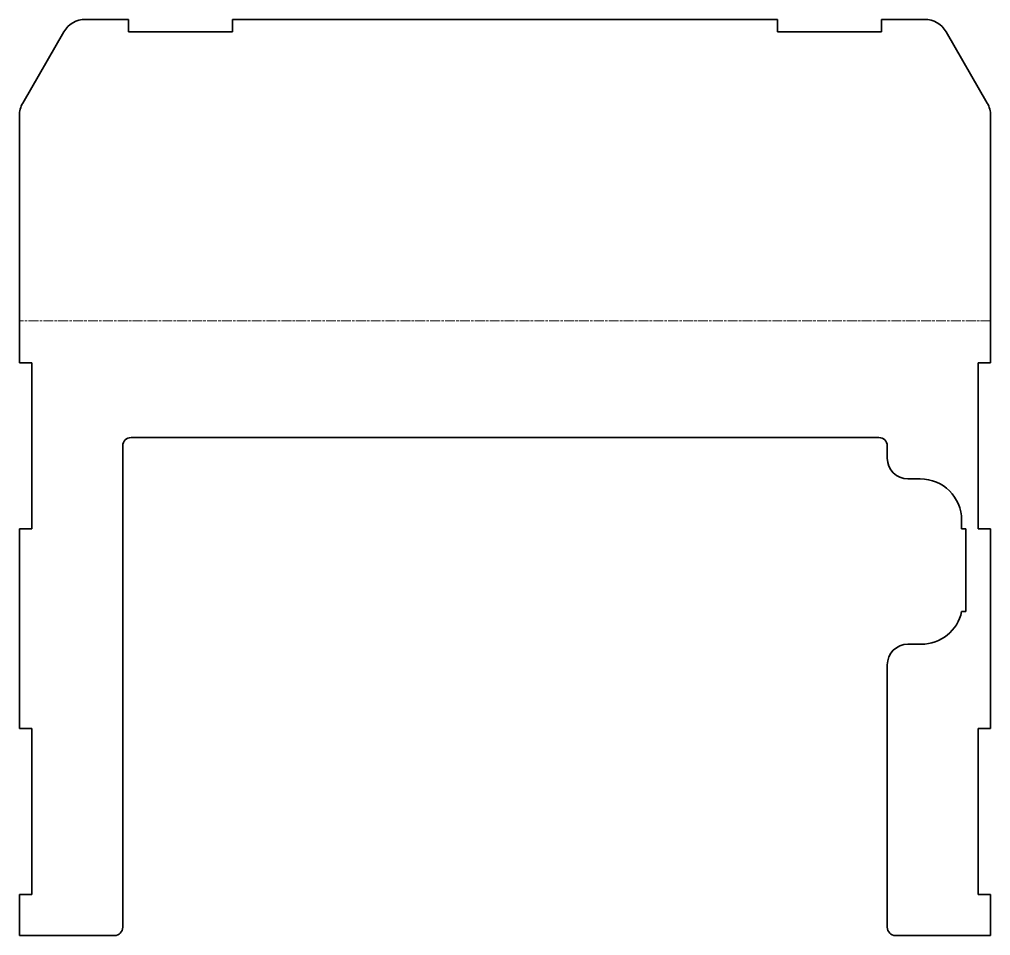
# Model space of a CAD drawing. Header units: inches. Extents: x 0 to 235, y 0 to 222.
import ezdxf

# ---------------------------------------------------------------- set-up
doc = ezdxf.new("R2010")
doc.units = ezdxf.units.IN
doc.header["$MEASUREMENT"] = 0
doc.linetypes.add('Chain', pattern=[13.68, 9.12, -1.14, 2.28, -1.14])
doc.layers.add('SIMUMAK Bend Centerline (ISO)', color=7, linetype='Chain', lineweight=9)
doc.layers.add('SIMUMAK Visible (ISO)', color=7, linetype='Continuous', lineweight=35)

# ---------------------------------------------------------------- blocks, each defined once
blk = doc.blocks.new('CDR-INSMT-V029-CF001_Chapas Soldadas 2_CDR-INSMT-V029-CF001 (Desplegada)')
at = {"layer": 'SIMUMAK Bend Centerline (ISO)', "ltscale": 0.263158}
blk.add_line((117.5, 37.92), (-117.5, 37.92), dxfattribs=at)
at = {"layer": 'SIMUMAK Visible (ISO)'}
for p, q in [((-101.54, 110.84), (-91.1, 110.84)), ((-91.1, 107.84), (-91.1, 110.84)), ((-65.9, 110.84), (-65.9, 107.84)), ((-65.9, 110.84), (65.9, 110.84)), ((65.9, 107.84), (65.9, 110.84)), ((91.1, 110.84), (91.1, 107.84)), ((91.1, 110.84), (101.54, 110.84)), ((-116.7, 90.58), (-106.73, 107.84)), ((-65.9, 107.84), (-91.1, 107.84)), ((91.1, 107.84), (65.9, 107.84)), ((106.73, 107.84), (116.7, 90.58)), ((-117.5, 27.76), (-117.5, 87.58)), ((117.5, 87.58), (117.5, 27.76)), ((-117.5, 27.76), (-114.5, 27.76)), ((-114.5, 27.76), (-114.5, -12.44)), ((114.5, 27.76), (117.5, 27.76)), ((114.5, -12.44), (114.5, 27.76)), ((90.5, 9.66), (-90.5, 9.66)), ((-92.5, 7.66), (-92.5, -108.84)), ((92.5, 4.66), (92.5, 7.66)), ((97.5, -0.34), (100.5, -0.34)), ((110.5, -10.34), (110.5, -12.44)), ((-117.5, -60.74), (-117.5, -12.44)), ((-114.5, -12.44), (-117.5, -12.44)), ((110.5, -12.44), (111.5, -12.44)), ((111.5, -12.44), (111.5, -32.44)), ((117.5, -12.44), (114.5, -12.44)), ((117.5, -12.44), (117.5, -60.74)), ((111.5, -32.44), (110.5, -32.44)), ((100.72, -40.34), (97.5, -40.34)), ((92.5, -108.84), (92.5, -45.34)), ((-117.5, -60.74), (-114.5, -60.74)), ((-114.5, -60.74), (-114.5, -100.94)), ((114.5, -60.74), (117.5, -60.74)), ((114.5, -100.94), (114.5, -60.74)), ((-117.5, -110.84), (-117.5, -100.94)), ((-114.5, -100.94), (-117.5, -100.94)), ((117.5, -100.94), (114.5, -100.94)), ((117.5, -100.94), (117.5, -110.84)), ((-94.5, -110.84), (-117.5, -110.84)), ((117.5, -110.84), (94.5, -110.84))]:
    blk.add_line(p, q, dxfattribs=at)
at = {"layer": 'SIMUMAK Visible (ISO)', "extrusion": (0, 0, -1)}
for centre, radius, start, end in [((101.54, 104.84), 6, 30, 90), ((-101.54, 104.84), 6, 90, 150), ((111.5, 87.58), 6, 360, 30), ((-111.5, 87.58), 6, 150, 180), ((-97.5, 4.66), 5, 270, 0), ((-97.5, -45.34), 5, 0, 90), ((94.5, -108.84), 2, 180, 270), ((-94.5, -108.84), 2, 270, 0)]:
    blk.add_arc(centre, radius, start, end, dxfattribs=at)
at = {"layer": 'SIMUMAK Visible (ISO)'}
for centre, radius, start, end in [((-90.5, 7.66), 2, 90, 180), ((90.5, 7.66), 2, 0, 90), ((100.5, -10.34), 10, 0, 90), ((100.72, -30.34), 10, 270, 347.8776)]:
    blk.add_arc(centre, radius, start, end, dxfattribs=at)

msp = doc.modelspace()

# ---------------------------------------------------------------- block references
msp.add_blockref('CDR-INSMT-V029-CF001_Chapas Soldadas 2_CDR-INSMT-V029-CF001 (Desplegada)', (117.5, 110.84))

doc.saveas('drawing.dxf')
